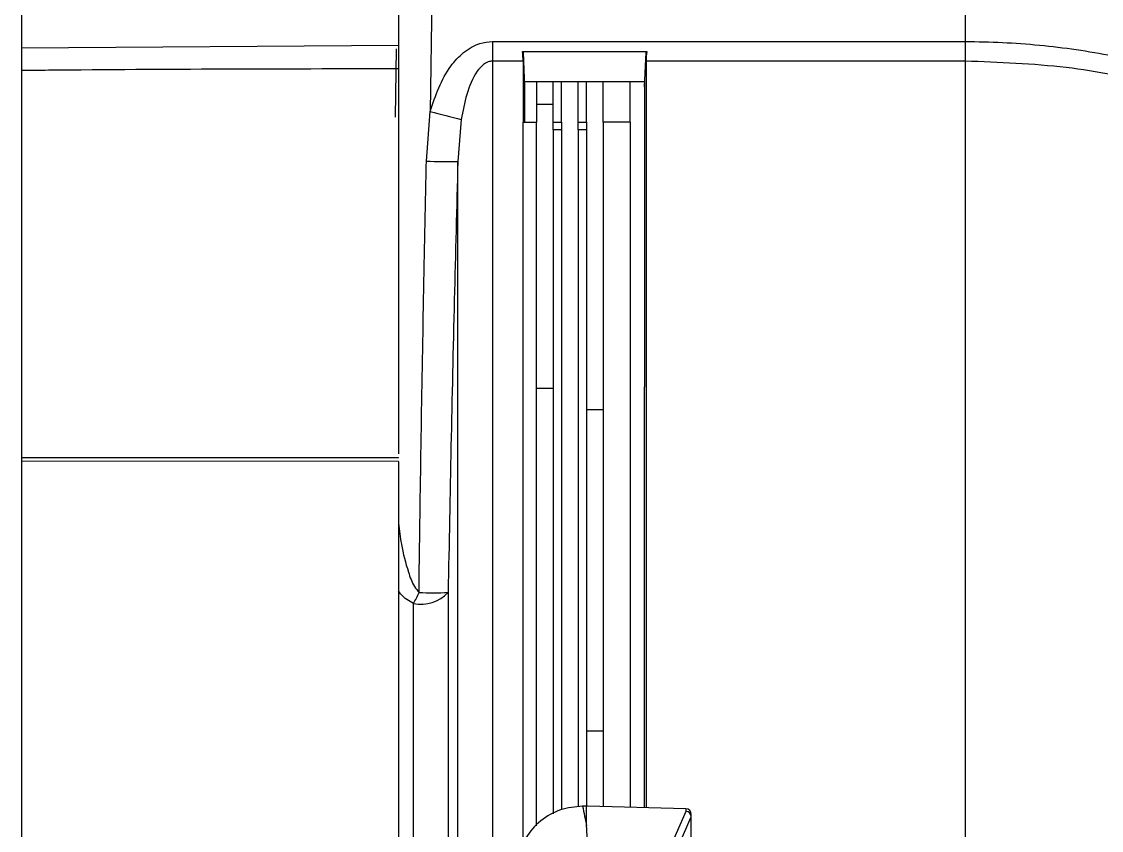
# Model space of a CAD drawing. Extents: x 7 to 113, y 1 to 87.
# Drawn here: x 16.295 to 18.229, y 37.4 to 38.848 of the extents above; entities that cross this region are included whole.
import ezdxf

# ---------------------------------------------------------------- set-up
doc = ezdxf.new("R2010")
doc.units = 0
doc.header["$MEASUREMENT"] = 0
doc.layers.add('OBJECT', color=7, linetype='CONTINUOUS')

msp = doc.modelspace()

# ---------------------------------------------------------------- linework, layer by layer
at = {"layer": 'OBJECT'}
for p, q in [((16.2951, 44.9982), (16.2951, 36.0256)), ((17.0321, 39.0226), (17.0269, 38.6873)), ((17.985, 39.0226), (17.985, 38.8127)), ((16.9701, 38.9731), (16.9701, 38.8054)), ((16.9701, 38.8054), (16.2951, 38.8008)), ((16.9648, 38.6774), (16.9667, 38.7997)), ((17.1384, 38.8127), (17.1384, 38.7777)), ((17.1384, 38.8127), (17.985, 38.8127)), ((17.985, 38.8127), (17.985, 38.7777)), ((17.1932, 38.7777), (17.1384, 38.7777)), ((17.1384, 38.7777), (17.1384, 37.109)), ((17.1923, 38.795), (17.4147, 38.795)), ((17.1932, 38.7931), (17.1923, 38.795)), ((17.1932, 38.7931), (17.1932, 38.7777)), ((17.1932, 38.7931), (17.196, 38.7315)), ((17.1932, 38.7777), (17.1932, 38.7931)), ((17.1932, 38.7931), (17.1932, 38.7931)), ((17.1932, 38.7777), (17.1932, 38.6682)), ((17.411, 38.7315), (17.4137, 38.7931)), ((17.4147, 38.795), (17.4137, 38.7931)), ((17.4137, 38.7777), (17.4137, 38.7931)), ((17.4137, 38.7777), (17.4137, 38.7931)), ((17.4137, 38.7931), (17.4137, 38.7931)), ((17.4137, 38.7777), (17.4137, 37.4404)), ((17.985, 38.7777), (17.4137, 38.7777)), ((17.985, 38.7777), (17.985, 36.8382)), ((16.9701, 38.7638), (16.9701, 38.0743)), ((17.411, 38.7403), (17.196, 38.7403)), ((17.196, 38.7315), (17.196, 38.7403)), ((17.2172, 38.7403), (17.2172, 38.6682)), ((17.2472, 38.6682), (17.2472, 38.7403)), ((17.2621, 38.6682), (17.2621, 38.7403)), ((17.2921, 38.6682), (17.2921, 38.7403)), ((17.307, 38.6682), (17.307, 38.7403)), ((17.337, 38.6682), (17.337, 38.7403)), ((17.385, 38.6682), (17.385, 38.7403)), ((17.411, 38.7403), (17.411, 38.7315)), ((17.196, 38.7315), (17.196, 38.6682)), ((17.411, 38.7315), (17.411, 38.1938)), ((17.2472, 38.6997), (17.2172, 38.6997)), ((17.0201, 38.5986), (17.0269, 38.6873)), ((17.0826, 38.6732), (17.0765, 38.598)), ((17.1932, 38.6682), (17.2172, 38.6682)), ((17.1932, 37.3749), (17.1932, 38.6682)), ((17.2172, 37.4082), (17.2172, 38.6682)), ((17.2472, 38.6682), (17.2621, 38.6682)), ((17.2472, 38.6545), (17.2472, 38.6682)), ((17.2621, 38.6682), (17.2621, 38.6545)), ((17.2921, 38.6682), (17.307, 38.6682)), ((17.2921, 38.6545), (17.2921, 38.6682)), ((17.307, 38.6682), (17.307, 38.6545)), ((17.385, 38.6682), (17.337, 38.6682)), ((17.337, 38.6682), (17.337, 37.4424)), ((17.385, 38.6682), (17.385, 37.4412)), ((17.2621, 38.6545), (17.2472, 38.6545)), ((17.2472, 38.6545), (17.2472, 37.4294)), ((17.2621, 38.6545), (17.2621, 37.4369)), ((17.307, 38.6545), (17.2921, 38.6545)), ((17.2921, 38.6545), (17.2921, 37.4421)), ((17.307, 38.6545), (17.307, 37.4432)), ((17.0765, 36.8382), (17.0765, 38.598)), ((17.2472, 38.1914), (17.2172, 38.1914)), ((17.411, 38.1938), (17.411, 38.1943)), ((17.411, 37.4405), (17.411, 38.1943)), ((17.411, 38.1938), (17.411, 38.1938)), ((17.337, 38.1531), (17.307, 38.1531)), ((16.2951, 38.0679), (16.9701, 38.0676)), ((16.9701, 38.0671), (16.2951, 38.0674)), ((16.9701, 38.0671), (16.9701, 38.0676)), ((16.9701, 38.0608), (16.2951, 38.0612)), ((16.9701, 38.0608), (16.9701, 37.1986)), ((17.0591, 37.8259), (17.0591, 36.8382)), ((16.9972, 36.8382), (16.9972, 37.8059)), ((17.337, 37.5775), (17.307, 37.5775)), ((17.3055, 37.4432), (17.3003, 37.4432)), ((17.307, 37.4078), (17.307, 37.4432)), ((17.4848, 37.4386), (17.3086, 37.4432)), ((17.4851, 37.4337), (17.4635, 37.3847)), ((17.473, 37.3748), (17.4945, 37.4238)), ((17.4851, 37.4386), (17.4851, 37.4337)), ((17.4945, 37.4238), (17.4945, 37.4286)), ((17.4945, 37.3088), (17.4945, 37.4238))]:
    msp.add_line(p, q, dxfattribs=at)
for centre, radius, start, end in [((17.4891, 40.4055), 1.7793, 254.9449, 256.7966), ((17.0581, 39.5334), 0.9356, 267.6695, 271.1244), ((17.0099, 37.8724), 0.0677, 259.1411, 316.5665), ((16.6442, 37.9909), 0.3985, 332.3505, 335.5345), ((17.0321, 38.6875), 0.8621, 268.3237, 271.7929), ((17.3003, 37.3232), 0.12, 90, 90.1914), ((17.3055, 37.3232), 0.12, 89.2499, 90), ((17.3055, 37.3232), 0.12, 88.5, 89.2499), ((17.4845, 37.4286), 0.01, 87, 88.5), ((17.4845, 37.4286), 0.01, 0, 87)]:
    msp.add_arc(centre, radius, start, end, dxfattribs=at)
for centre, major_axis, ratio, start_param, end_param in [((17.1751, 38.8138), (-0.0113, 0.0619), 0.229753, 4.047964, 4.362323), ((17.4319, 38.8138), (0.0113, 0.0619), 0.229686, 1.920835, 2.235195), ((19.3695, 37.9366), (0, 2.3412), 0.904333, 1.783132, 1.798644), ((17.4845, 37.4238), (0.00979, -0.00206), 0.992047, 0.21202, 1.724102), ((17.4845, 37.4005), (0.0094, 0.0253), 0.138337, 5.925485, 5.931839)]:
    msp.add_ellipse(centre, major_axis=major_axis, ratio=ratio, start_param=start_param, end_param=end_param, dxfattribs=at)
for points, knots in [([(16.9701, 38.8054), (16.9701, 38.8016), (16.9701, 38.791), (16.9701, 38.7764), (16.9701, 38.7672), (16.9701, 38.7638)], [0, 0, 0, 0, 0.263884, 0.723099, 1, 1, 1, 1]), ([(17.0269, 38.6873), (17.0366, 38.7161), (17.05, 38.7556), (17.0858, 38.794), (17.112, 38.8101), (17.1308, 38.812), (17.1384, 38.8127)], [0, 0, 0, 0, 0.50075, 0.686143, 0.873076, 1, 1, 1, 1]), ([(17.985, 38.8127), (17.985, 38.8127), (18.0295, 38.8127), (18.1186, 38.8084), (18.2481, 38.7895), (18.3711, 38.7587), (18.4483, 38.7317), (18.4849, 38.716), (18.4849, 38.716)], [0, 0, 0, 0, 0.0000045, 0.2546803, 0.5093556, 0.7546737, 0.9999954, 1, 1, 1, 1]), ([(17.1384, 38.7777), (17.1358, 38.7774), (17.1299, 38.7767), (17.12, 38.7704), (17.1044, 38.7521), (17.0911, 38.718), (17.0855, 38.6882), (17.0826, 38.6732)], [0, 0, 0, 0, 0.061062, 0.137018, 0.266872, 0.630195, 1, 1, 1, 1]), ([(18.4784, 38.6859), (18.4295, 38.7032), (18.3301, 38.7385), (18.1628, 38.7709), (18.0457, 38.7753), (17.985, 38.7777)], [0, 0, 0, 0, 0.319145, 0.647516, 1, 1, 1, 1]), ([(16.9701, 38.7638), (16.8656, 38.7636), (16.6566, 38.7633), (16.4316, 38.7621), (16.3111, 38.7608), (16.2951, 38.7606)], [0, 0, 0, 0, 0.46446, 0.928893, 1, 1, 1, 1]), ([(17.0069, 37.8258), (17.0074, 37.8671), (17.0102, 38.0738), (17.0146, 38.3314), (17.0191, 38.5476), (17.0201, 38.5986)], [0, 0, 0, 0, 0.160413, 0.802068, 1, 1, 1, 1]), ([(17.0765, 38.598), (17.0743, 38.5154), (17.0673, 38.258), (17.0624, 38.0006), (17.0591, 37.8259)], [0, 0, 0, 0, 0.321063, 1, 1, 1, 1]), ([(16.9701, 37.9499), (16.9716, 37.9373), (16.9752, 37.9078), (16.9851, 37.87), (16.9953, 37.8402), (17.0041, 37.8293), (17.0069, 37.8258)], [0, 0, 0, 0, 0.290992, 0.68416, 0.898053, 1, 1, 1, 1]), ([(16.9972, 37.8059), (16.9889, 37.8106), (16.9781, 37.8167), (16.9717, 37.8266), (16.9701, 37.8289)], [0, 0, 0, 0, 0.7624663, 1, 1, 1, 1]), ([(17.2999, 37.4432), (17.2864, 37.4419), (17.2594, 37.4391), (17.2238, 37.4183), (17.1964, 37.3886), (17.1878, 37.3637), (17.1837, 37.3517)], [0, 0, 0, 0, 0.253584, 0.507164, 0.760847, 1, 1, 1, 1]), ([(17.3161, 37.3206), (17.316, 37.3213), (17.3155, 37.3248), (17.3133, 37.3396), (17.3093, 37.368), (17.3078, 37.3935), (17.307, 37.4078)], [0, 0, 0, 0, 0.024148, 0.120739, 0.507103, 1, 1, 1, 1])]:
    msp.add_open_spline(points, degree=3, knots=knots, dxfattribs=at)

doc.saveas('drawing.dxf')
